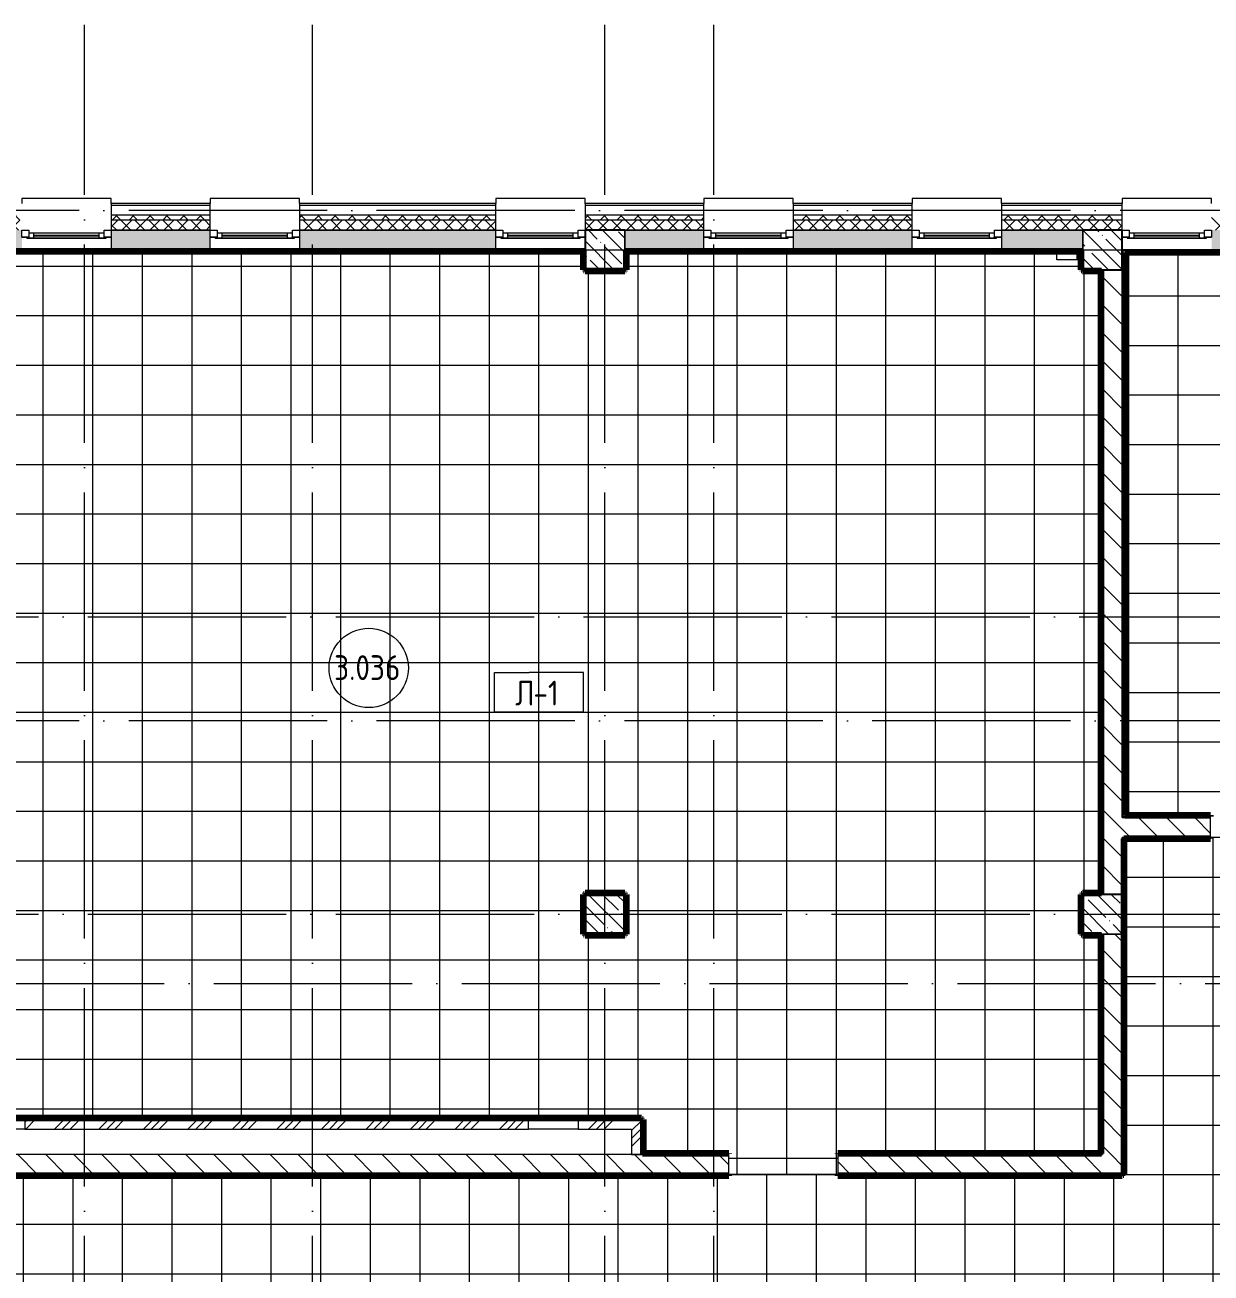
# Model space of a CAD drawing. Header units: millimetres. Extents: x 97 to 215964, y -4577 to 60645.
# Drawn here: x 177098 to 189063, y 48055 to 60645 of the extents above; entities that cross this region are included whole.
import ezdxf

# ---------------------------------------------------------------- set-up
doc = ezdxf.new("R2010")
doc.units = ezdxf.units.MM
doc.linetypes.add('ADSK_Линия сетки', pattern=[2500, 2000, -250, 0, -250])
for name, color, linetype, lineweight in [('A-AREA-____-IDEN', 2, 'Continuous', 20), ('A-FLOR-____-IDEN', 11, 'Continuous', 20), ('A-FLOR-____-OTLN', 192, 'Continuous', 9), ('A-FLOR-____-PATT', 8, 'Continuous', 9), ('A-GENM-____-MCUT', 13, 'Continuous', 9), ('A-GENM-____-OTLN', 13, 'Continuous', 9), ('A-GLAZ-____-MCUT', 151, 'Continuous', 9), ('A-GLAZ-____-OTLN', 151, 'Continuous', 9), ('A-WALL-____-MCUT', 113, 'Continuous', 9), ('A-WALL-____-PATT', 111, 'Continuous', 9), ('A-WALL-FNSH-MCUT', 113, 'Continuous', 9), ('I-WALL-____-OTLN', 2, 'Continuous', 9), ('S-COLS-____-MCUT', 52, 'Continuous', 9), ('S-COLS-____-OTLN', 52, 'Continuous', 9), ('S-GRID-____-OTLN', 1, 'Continuous', 9)]:
    doc.layers.add(name, color=color, linetype=linetype, lineweight=lineweight)
doc.styles.add('GOST Common', font='GOST_Common.ttf', dxfattribs={"width": 0.9, "height": 250})
pattern_1 = [(135, (0, 0), (-141.42136, -141.42136), [])]
pattern_2 = [(45, (0, 0), (-224.5064, 224.5064), []), (45, (79.38, 0), (0, 449.0128), []), (45, (-79.38, 0), (0, 449.0128), [])]
pattern_3 = [(135, (0, 0), (-142.5612, -142.5612), []), (135, (142.56, 0), (-142.5612, -142.5612), [252.016, -50.403, 3.353, -47.05])]

# ---------------------------------------------------------------- blocks, each defined once
blk = doc.blocks.new('Окно_СКБ_1Ст1 - 120_Окно_СКБ_1Ст_900_ОК6Л-29019250-О_АИ_ПП_8_400_Целиком')
at = {"layer": 'A-GLAZ-____-MCUT', "color": 90}
for p, q in [((-450, -195), (-450, -125)), ((-450, -125), (-380, -125)), ((-380, -125), (-380, -195)), ((380, -195), (380, -125)), ((380, -125), (450, -125)), ((450, -125), (450, -195)), ((-380, -195), (-450, -195)), ((-380, -195), (-400, -195)), ((-400, -195), (-400, -205)), ((-400, -205), (400, -205)), ((400, -205), (-400, -205)), ((380, -155), (-380, -155)), ((-380, -155), (-380, -195)), ((-330, -205), (-330, -155)), ((330, -205), (330, -155)), ((380, -195), (380, -155)), ((450, -195), (380, -195)), ((400, -195), (380, -195)), ((400, -205), (400, -195))]:
    blk.add_line(p, q, dxfattribs=at)
at = {"layer": 'A-GLAZ-____-MCUT', "color": 10, "lineweight": 5}
for p, q in [((-330, -175), (330, -175)), ((330, -185), (-330, -185))]:
    blk.add_line(p, q, dxfattribs=at)
at = {"layer": 'A-GLAZ-____-OTLN', "color": 10, "lineweight": 5}
for p, q in [((-450, -195), (-400, -195)), ((400, -195), (450, -195))]:
    blk.add_line(p, q, dxfattribs=at)
blk = doc.blocks.new('Окно_СКБ_1Ст1 - 120_Окно_СКБ_1Ст_900_ОК6Л-V16-О_АИ_ПП_8_400_Целиком')
at = {"layer": 'A-GLAZ-____-MCUT', "color": 90}
for p, q in [((-450, -195), (-450, -125)), ((-450, -125), (-380, -125)), ((-380, -125), (-380, -195)), ((380, -195), (380, -125)), ((380, -125), (450, -125)), ((450, -125), (450, -195)), ((-380, -195), (-450, -195)), ((-380, -195), (-400, -195)), ((-400, -195), (-400, -205)), ((-400, -205), (400, -205)), ((400, -205), (-400, -205)), ((380, -155), (-380, -155)), ((-380, -155), (-380, -195)), ((-330, -205), (-330, -155)), ((330, -205), (330, -155)), ((380, -195), (380, -155)), ((450, -195), (380, -195)), ((400, -195), (380, -195)), ((400, -205), (400, -195))]:
    blk.add_line(p, q, dxfattribs=at)
at = {"layer": 'A-GLAZ-____-MCUT', "color": 10, "lineweight": 5}
for p, q in [((-330, -175), (330, -175)), ((330, -185), (-330, -185))]:
    blk.add_line(p, q, dxfattribs=at)
at = {"layer": 'A-GLAZ-____-OTLN', "color": 10, "lineweight": 5}
for p, q in [((-450, -195), (-400, -195)), ((400, -195), (450, -195))]:
    blk.add_line(p, q, dxfattribs=at)
blk = doc.blocks.new('WNW_Отлив1 - Отлив_металлический 2-28596055-О_АИ_ПП_8_400_Целиком')
at = {"layer": 'A-GLAZ-____-OTLN', "color": 10, "lineweight": 5}
for p, q in [((450, 320), (-450, 320)), ((-450, 320), (-450, 270)), ((450, 270), (450, 320))]:
    blk.add_line(p, q, dxfattribs=at)
blk = doc.blocks.new('ASML_АР_Отделка Люка - ВО Отделка люков_Грунтовка 0_Шпатлевка 0_Окраска 0_0-42722003-О_АИ_ПП_8_400_Целиком')
at = {"layer": 'A-GENM-____-MCUT', "color": 130, "lineweight": 25}
for p, q in [((250, 3), (-250, 3)), ((-250, 3), (-250, 0)), ((250, 0), (250, 3)), ((-250, 0), (250, 0))]:
    blk.add_line(p, q, dxfattribs=at)
blk = doc.blocks.new('0083_СОШ675_АР_R22_rvt-1-О_АИ_ПП_8_400_Целиком')
at = {"layer": 'A-WALL-____-PATT', "lineweight": 5}
h = blk.add_hatch(dxfattribs=at)
h.set_pattern_fill('FP_9', color=10, style=0, pattern_type=2)
h.set_pattern_definition([(135, (0, 0), (-84.85281, -84.85281), []), (225, (0, 0), (84.85281, -84.85281), [])])
h.paths.add_polyline_path([(136230, 58675), (136350, 58675), (136350, 58725), (134480, 58725), (134480, 58675), (135945, 58675)])
h.paths.add_polyline_path([(133429, 58675), (133580, 58675), (133580, 58725), (132380, 58725), (132380, 58675), (132800, 58675)])
h.paths.add_polyline_path([(129370, 58675), (129370, 58725), (128150, 58725), (128150, 58675), (129027, 58675)])
h.paths.add_polyline_path([(131480, 58675), (131480, 58725), (130270, 58725), (130270, 58675), (130285, 58675)])
h.paths.add_polyline_path([(127250, 58675), (127250, 58725), (126050, 58725), (126050, 58675)])
h.paths.add_polyline_path([(125150, 58675), (125150, 58725), (123950, 58725), (123950, 58675), (123996, 58675)])
h.paths.add_polyline_path([(120170, 58675), (120170, 58725), (119170, 58725), (119170, 58675)])
h.paths.add_polyline_path([(123050, 58675), (123050, 58725), (121070, 58725), (121070, 58675), (122738, 58675)])
h.paths.add_polyline_path([(118270, 58675), (118270, 58725), (113841, 58725), (113841, 58675), (117707, 58675)])
h = blk.add_hatch(dxfattribs=at)
h.set_pattern_fill('FP_16', color=10, style=0, pattern_type=2)
h.set_pattern_definition([(45, (0, 0), (-70.71068, 70.71068), []), (135, (0, 0), (-70.71068, -70.71068), [])])
h.paths.add_polyline_path([(136250, 58575), (136400, 58575), (136400, 58675), (134480, 58675), (134480, 58575), (136230, 58575)])
h.paths.add_polyline_path([(133180, 58575), (133580, 58575), (133580, 58675), (132380, 58675), (132380, 58575), (132800, 58575)])
h.paths.add_polyline_path([(131480, 58575), (131480, 58675), (130270, 58675), (130270, 58575), (130285, 58575)])
h.paths.add_polyline_path([(128970, 58575), (129370, 58575), (129370, 58675), (128150, 58675), (128150, 58575), (128398, 58575)])
h.paths.add_polyline_path([(127250, 58575), (127250, 58675), (126050, 58675), (126050, 58575)])
h.paths.add_polyline_path([(123996, 58575), (125150, 58575), (125150, 58675), (123950, 58675), (123950, 58575)])
h.paths.add_polyline_path([(123050, 58575), (123050, 58675), (121070, 58675), (121070, 58575), (122738, 58575)])
h.paths.add_polyline_path([(120170, 58575), (120170, 58675), (119170, 58675), (119170, 58575)])
h.paths.add_polyline_path([(118270, 58575), (118270, 58675), (113841, 58675), (113841, 58575), (118000, 58575)])
h = blk.add_hatch(dxfattribs=at)
h.set_pattern_fill('FP_69', color=10, style=0, pattern_type=2)
h.set_pattern_definition([(50, (0, 0), (364.3679, -31.8783), [38.1, -419.1]), (355, (0, 0), (-70.48585, 382.1133), [30.48, -335.28]), (100.451, (30.36, -2.66), (293.885, 350.2334), [32.38, -356.18]), (46.184, (0, 101.6), (542.1585, -84.0858), [57.15, -628.65]), (96.636, (45.2, 94.6), (474.8049, 494.8554), [48.57, -534.27]), (351.184, (0, 101.6), (474.8102, 494.85), [45.72, -502.92]), (21, (50.8, 76.2), (303.22847, -204.53046), [38.1, -419.1]), (326, (50.8, 76.2), (123.6039, 368.376), [30.48, -335.28]), (71.451, (76.07, 59.16), (426.8341, 163.8427), [32.38, -356.18]), (37.5, (0, 0), (6.17665, 169.11015), [16.764, -314.452, 16.764, -323.596, -336.55]), (37.5, (0, 0), (6.17665, 169.11015), [-671.576, 16.764, -319.786]), (7.5, (0, 0), (133.63888, 200.3615), [16.764, -177.292, 16.764, -306.832, -128.27]), (7.5, (0, 0), (133.63888, 200.3615), [-517.652, 16.764, -111.506]), (327.5, (-113.28, 0), (271.18182, -11.45836), [16.764, -110.236, 16.764, -379.476, -525.78]), (327.5, (-113.28, 0), (271.18182, -11.45836), [-523.24, 16.764, -509.016]), (317.5, (-164.08, 0), (296.2585, 50.85285), [16.764, -148.336, 16.764, -246.38, -373.38]), (317.5, (-164.08, 0), (296.2585, 50.85285), [-428.244, 16.764, -356.616])])
h.paths.add_polyline_path([(136500, 58375), (136500, 58575), (134480, 58575), (134480, 58375), (135945, 58375)])
h.paths.add_polyline_path([(133180, 58375), (133180, 58575), (132380, 58575), (132380, 58375), (132800, 58375)])
h.paths.add_polyline_path([(131480, 58375), (131480, 58575), (130270, 58575), (130270, 58375), (130285, 58375)])
h.paths.add_polyline_path([(128398, 58375), (128970, 58375), (128970, 58575), (128150, 58575), (128150, 58375)])
h.paths.add_polyline_path([(127250, 58375), (127250, 58575), (126050, 58575), (126050, 58375)])
h.paths.add_polyline_path([(125150, 58375), (125150, 58575), (124350, 58575), (124350, 58375)])
h.paths.add_polyline_path([(123050, 58375), (123050, 58575), (121070, 58575), (121070, 58375), (122738, 58375)])
h.paths.add_polyline_path([(118270, 58375), (118270, 58575), (118000, 58575), (118000, 58375)])
h.paths.add_polyline_path([(120170, 58375), (120170, 58575), (119170, 58575), (119170, 58375)])
h.paths.add_polyline_path([(117600, 58375), (117600, 58575), (114250, 58575), (114250, 58375), (115192, 58375)])
h.paths.add_polyline_path([(113400, 58375), (113400, 58575), (109100, 58575), (109100, 58375), (113305, 58375)])
h.paths.add_polyline_path([(113800, 58375), (113850, 58375), (113850, 58575), (113800, 58575)])
h = blk.add_hatch(dxfattribs=at)
h.set_pattern_fill('FP_10', color=10, style=0, pattern_type=2)
h.set_pattern_definition(pattern_1)
h.paths.add_polyline_path([(129170, 51875), (129370, 51875), (129370, 58175), (129170, 58175), (129170, 51908)])
h = blk.add_hatch(dxfattribs=at)
h.set_pattern_fill('FP_10', color=10, style=0, pattern_type=2)
h.set_pattern_definition(pattern_1)
h.paths.add_polyline_path([(136499, 52450), (136499, 52650), (131360, 52650), (131360, 52450), (135316, 52450)])
h.paths.add_polyline_path([(130260, 52450), (130260, 52650), (129370, 52650), (129370, 52450)])
h = blk.add_hatch(dxfattribs=at)
h.set_pattern_fill('FP_10', color=10, style=0, pattern_type=2)
h.set_pattern_definition(pattern_1)
h.paths.add_polyline_path([(129370, 49250), (129370, 51475), (129170, 51475), (129170, 49250)])
h = blk.add_hatch(dxfattribs=at)
h.set_pattern_fill('FP_11', color=10, style=0, pattern_type=2)
h.set_pattern_definition(pattern_2)
h.paths.add_polyline_path([(123380, 49506), (123380, 49606), (118300, 49606), (118300, 49506), (122738, 49506)])
h.paths.add_polyline_path([(117800, 49506), (118000, 49506), (118000, 49606), (117800, 49606), (117800, 49603)])
h.paths.add_polyline_path([(124420, 49506), (124420, 49606), (123880, 49606), (123880, 49506)])
h = blk.add_hatch(dxfattribs=at)
h.set_pattern_fill('FP_11', color=10, style=0, pattern_type=2)
h.set_pattern_definition(pattern_2)
h.paths.add_polyline_path([(124520, 49250), (124520, 49606), (124420, 49606), (124420, 49250)])
h = blk.add_hatch(dxfattribs=at)
h.set_pattern_fill('FP_10', color=10, style=0, pattern_type=2)
h.set_pattern_definition(pattern_1)
h.paths.add_polyline_path([(129370, 49050), (129370, 49250), (126500, 49250), (126500, 49050), (127769, 49050)])
h.paths.add_polyline_path([(125400, 49050), (125400, 49250), (110950, 49250), (110950, 49050), (115140, 49050), (115140, 49170), (115640, 49170), (115640, 49050), (125254, 49050)])
h.paths.add_polyline_path([(109100, 49050), (109450, 49050), (109450, 49250), (109100, 49250)])
at = {"layer": 'S-COLS-____-OTLN', "lineweight": 5}
h = blk.add_hatch(dxfattribs=at)
h.set_pattern_fill('FP_8', color=256, style=0, pattern_type=2)
h.set_pattern_definition(pattern_3)
h.paths.add_polyline_path([(123996, 58175), (124350, 58175), (124350, 58575), (123950, 58575), (123950, 58175)])
h = blk.add_hatch(dxfattribs=at)
h.set_pattern_fill('FP_8', color=256, style=0, pattern_type=2)
h.set_pattern_definition(pattern_3)
h.paths.add_polyline_path([(128970, 58175), (129370, 58175), (129370, 58575), (128970, 58575), (128970, 58375)])
h = blk.add_hatch(dxfattribs=at)
h.set_pattern_fill('FP_8', color=256, style=0, pattern_type=2)
h.set_pattern_definition(pattern_3)
h.paths.add_polyline_path([(123950, 51475), (124350, 51475), (124350, 51875), (123950, 51875)])
h = blk.add_hatch(dxfattribs=at)
h.set_pattern_fill('FP_8', color=256, style=0, pattern_type=2)
h.set_pattern_definition(pattern_3)
h.paths.add_polyline_path([(129170, 51475), (129370, 51475), (129370, 51875), (128970, 51875), (128970, 51475), (129027, 51475)])
at = {"layer": 'A-FLOR-____-OTLN', "color": 90}
blk.add_line((128910, 58360), (128910, 58275), dxfattribs=at)
at = {"layer": 'A-WALL-____-MCUT', "color": 90}
for p, q in [((119170, 58825), (119170, 58725)), ((120170, 58725), (120170, 58825)), ((121070, 58825), (121070, 58725)), ((123050, 58725), (123050, 58825)), ((123950, 58825), (123950, 58725)), ((125150, 58725), (125150, 58825)), ((126050, 58825), (126050, 58725)), ((127250, 58725), (127250, 58825)), ((128150, 58825), (128150, 58725)), ((129370, 58725), (129370, 58825)), ((119170, 58675), (119170, 58575)), ((120170, 58575), (120170, 58675)), ((121070, 58675), (121070, 58575)), ((123050, 58575), (123050, 58675)), ((123950, 58675), (123950, 58575)), ((125150, 58575), (125150, 58675)), ((126050, 58675), (126050, 58575)), ((127250, 58575), (127250, 58675)), ((128150, 58675), (128150, 58575)), ((129370, 58575), (129370, 58675)), ((123950, 58575), (124350, 58575)), ((128970, 58575), (129370, 58575))]:
    blk.add_line(p, q, dxfattribs=at)
at = {"layer": 'A-WALL-____-MCUT', "color": 10, "lineweight": 5}
for p, q in [((120170, 58825), (119170, 58825)), ((123050, 58825), (121070, 58825)), ((125150, 58825), (123950, 58825)), ((127250, 58825), (126050, 58825)), ((129370, 58825), (128150, 58825)), ((124350, 58575), (124350, 58375)), ((128970, 58375), (128970, 58575)), ((129370, 51475), (129170, 51475))]:
    blk.add_line(p, q, dxfattribs=at)
at = {"layer": 'A-WALL-____-MCUT', "color": 50, "lineweight": 13}
for p, q in [((119170, 58725), (119170, 58675)), ((120170, 58725), (119170, 58725)), ((120170, 58675), (119170, 58675)), ((120170, 58675), (120170, 58725)), ((121070, 58725), (121070, 58675)), ((123050, 58725), (121070, 58725)), ((123050, 58675), (121070, 58675)), ((123050, 58675), (123050, 58725)), ((123950, 58725), (123950, 58675)), ((125150, 58725), (123950, 58725)), ((125150, 58675), (123950, 58675)), ((125150, 58675), (125150, 58725)), ((126050, 58725), (126050, 58675)), ((127250, 58725), (126050, 58725)), ((127250, 58675), (126050, 58675)), ((127250, 58675), (127250, 58725)), ((128150, 58725), (128150, 58675)), ((129370, 58725), (128150, 58725)), ((129370, 58675), (128150, 58675)), ((129370, 58675), (129370, 58725)), ((119170, 58575), (119170, 58375)), ((120170, 58575), (119170, 58575)), ((119170, 58575), (120170, 58575)), ((120170, 58375), (120170, 58575)), ((121070, 58575), (121070, 58375)), ((123050, 58575), (121070, 58575)), ((121070, 58575), (123050, 58575)), ((123050, 58375), (123050, 58575)), ((125150, 58575), (124350, 58575)), ((124350, 58575), (125150, 58575)), ((125150, 58375), (125150, 58575)), ((126050, 58575), (126050, 58375)), ((127250, 58575), (126050, 58575)), ((126050, 58575), (127250, 58575)), ((127250, 58375), (127250, 58575)), ((128150, 58575), (128150, 58375)), ((128970, 58575), (128150, 58575)), ((128150, 58575), (128970, 58575)), ((119170, 58375), (120170, 58375)), ((121070, 58375), (123050, 58375)), ((124350, 58375), (125150, 58375)), ((126050, 58375), (127250, 58375)), ((128150, 58375), (128970, 58375)), ((129370, 58175), (129170, 58175)), ((129170, 58175), (129170, 51875)), ((129370, 52650), (129370, 58175)), ((130260, 52650), (129370, 52650)), ((130260, 52450), (130260, 52650)), ((129370, 52450), (130260, 52450)), ((129370, 51875), (129370, 52450)), ((129170, 51875), (129370, 51875)), ((129170, 51475), (129170, 49250)), ((129370, 49250), (129370, 51475)), ((123380, 49606), (118300, 49606)), ((123380, 49599), (123380, 49606)), ((124420, 49606), (123880, 49606)), ((123880, 49606), (123880, 49599)), ((124520, 49606), (124420, 49606)), ((124520, 49250), (124520, 49606)), ((118300, 49603), (118300, 49506)), ((118300, 49506), (123380, 49506)), ((123380, 49506), (123380, 49596)), ((123880, 49596), (123880, 49506)), ((123880, 49506), (124420, 49506)), ((124420, 49506), (124420, 49250)), ((125400, 49250), (117800, 49250)), ((124420, 49250), (124520, 49250)), ((125400, 49050), (125400, 49250)), ((129170, 49250), (126500, 49250)), ((126500, 49250), (126500, 49050)), ((129370, 49050), (129370, 49250)), ((115640, 49050), (125400, 49050)), ((126500, 49050), (129370, 49050))]:
    blk.add_line(p, q, dxfattribs=at)
at = {"layer": 'A-WALL-FNSH-MCUT', "color": 90}
for p, q in [((120170, 58845), (119170, 58845)), ((119170, 58845), (119170, 58825)), ((120170, 58825), (120170, 58845)), ((123050, 58845), (121070, 58845)), ((121070, 58845), (121070, 58825)), ((123050, 58825), (123050, 58845)), ((125150, 58845), (123950, 58845)), ((123950, 58845), (123950, 58825)), ((125150, 58825), (125150, 58845)), ((127250, 58845), (126050, 58845)), ((126050, 58845), (126050, 58825)), ((127250, 58825), (127250, 58845)), ((129370, 58845), (128150, 58845)), ((128150, 58845), (128150, 58825)), ((129370, 58825), (129370, 58845))]:
    blk.add_line(p, q, dxfattribs=at)
at = {"layer": 'I-WALL-____-OTLN', "color": 90}
for p, q in [((119170, 58375), (118270, 58375)), ((121070, 58375), (120170, 58375)), ((123950, 58375), (123050, 58375)), ((126050, 58375), (125150, 58375)), ((128150, 58375), (127250, 58375)), ((130270, 58375), (129370, 58375)), ((118300, 49506), (118000, 49506)), ((123880, 49506), (123380, 49506))]:
    blk.add_line(p, q, dxfattribs=at)
at = {"layer": 'S-COLS-____-MCUT', "color": 130, "lineweight": 25}
for p, q in [((124350, 58575), (123950, 58575)), ((123950, 58575), (123950, 58175)), ((129370, 58575), (128970, 58575)), ((129370, 58175), (129370, 58575)), ((124350, 58175), (124350, 58375)), ((128970, 58375), (128970, 58175)), ((123950, 58175), (124350, 58175)), ((128970, 58175), (129370, 58175)), ((124350, 51875), (123950, 51875)), ((123950, 51875), (123950, 51475)), ((124350, 51475), (124350, 51875)), ((129370, 51875), (128970, 51875)), ((128970, 51875), (128970, 51475)), ((129370, 51475), (129370, 51875)), ((123950, 51475), (124350, 51475)), ((128970, 51475), (129170, 51475))]:
    blk.add_line(p, q, dxfattribs=at)
at = {"layer": 'S-COLS-____-OTLN', "color": 90}
for p, q in [((124350, 58375), (124350, 58575)), ((128970, 58575), (128970, 58375)), ((129170, 51475), (129370, 51475))]:
    blk.add_line(p, q, dxfattribs=at)
at = {"layer": 'A-GENM-____-OTLN', "color": 90, "lineweight": 9}
blk.add_blockref('ASML_АР_Отделка Люка - ВО Отделка люков_Грунтовка 0_Шпатлевка 0_Окраска 0_0-42722003-О_АИ_ПП_8_400_Целиком', (123630, 49596), dxfattribs=at)
at = {"layer": 'A-GLAZ-____-OTLN', "color": 90, "lineweight": 9}
for name, p in [('WNW_Отлив1 - Отлив_металлический 2-28596055-О_АИ_ПП_8_400_Целиком', (118720, 58575)), ('WNW_Отлив1 - Отлив_металлический 2-28596055-О_АИ_ПП_8_400_Целиком', (120620, 58575)), ('WNW_Отлив1 - Отлив_металлический 2-28596055-О_АИ_ПП_8_400_Целиком', (123500, 58575)), ('WNW_Отлив1 - Отлив_металлический 2-28596055-О_АИ_ПП_8_400_Целиком', (125600, 58575)), ('WNW_Отлив1 - Отлив_металлический 2-28596055-О_АИ_ПП_8_400_Целиком', (127700, 58575)), ('WNW_Отлив1 - Отлив_металлический 2-28596055-О_АИ_ПП_8_400_Целиком', (129820, 58575)), ('Окно_СКБ_1Ст1 - 120_Окно_СКБ_1Ст_900_ОК6Л-29019250-О_АИ_ПП_8_400_Целиком', (118720, 58700)), ('Окно_СКБ_1Ст1 - 120_Окно_СКБ_1Ст_900_ОК6Л-29019250-О_АИ_ПП_8_400_Целиком', (120620, 58700)), ('Окно_СКБ_1Ст1 - 120_Окно_СКБ_1Ст_900_ОК6Л-V16-О_АИ_ПП_8_400_Целиком', (123500, 58700)), ('Окно_СКБ_1Ст1 - 120_Окно_СКБ_1Ст_900_ОК6Л-29019250-О_АИ_ПП_8_400_Целиком', (125600, 58700)), ('Окно_СКБ_1Ст1 - 120_Окно_СКБ_1Ст_900_ОК6Л-29019250-О_АИ_ПП_8_400_Целиком', (127700, 58700)), ('Окно_СКБ_1Ст1 - 120_Окно_СКБ_1Ст_900_ОК6Л-29019250-О_АИ_ПП_8_400_Целиком', (129820, 58700))]:
    blk.add_blockref(name, p, dxfattribs=at)
blk = doc.blocks.new('ADSK_Марка_Перекрытие - Типоразмер_ADSK_Марка-158127-О_АИ_ПП_8_400_Целиком')
at = {"layer": 'A-FLOR-____-IDEN'}
for p, q in [((-4.5, 4), (-1, 4)), ((-4.5, 0), (-4.5, 4)), ((4.5, 4), (-1, 4)), ((4.5, 0), (4.5, 4)), ((4.5, 0), (-4.5, 0)), ((-4.5, 0), (4, 0))]:
    blk.add_line(p, q, dxfattribs=at)
blk = doc.blocks.new('ADSK_Марка_Помещение_ОдноЗначение - Номер-159740-О_АИ_ПП_8_400_Целиком')
at = {"layer": 'A-AREA-____-IDEN'}
blk.add_circle((0, 0), 4, dxfattribs=at)

msp = doc.modelspace()

# ---------------------------------------------------------------- hatches: boundary and pattern name
at = {"layer": 'A-FLOR-____-PATT'}
h = msp.add_hatch(dxfattribs=at)
h.set_pattern_fill('FP_184', color=256, style=0, pattern_type=2)
h.set_pattern_definition([(0, (182282.86, 53712.5), (0, 500), []), (90, (182282.86, 53712.5), (-500, 3e-14), [])])
h.paths.add_polyline_path([(184197.88761, 49050.000586), (185297.865689, 49050.000701), (185297.88761, 49265.000586), (187952.867075, 49265.000586), (187952.867075, 51459.999414), (187767.865903, 51459.999414), (187767.865903, 51464.999414), (187757.865903, 51466.01099), (187757.865903, 51474.999414), (187752.865903, 51474.999414), (187752.865903, 51874.999414), (187757.865903, 51874.999414), (187757.865903, 51884.999414), (187767.865903, 51884.999414), (187767.865903, 51889.999414), (187952.867075, 51889.999414), (187952.867075, 58159.999414), (187767.865903, 58159.999414), (187767.865903, 58164.999414), (187757.865903, 58164.999414), (187757.865903, 58174.999414), (187752.865903, 58174.999414), (187752.865903, 58275), (187507.843981, 58275), (187507.843981, 58360), (183162.865903, 58360), (183162.865903, 58174.999414), (183157.865903, 58174.999414), (183157.865903, 58164.999414), (183147.865903, 58164.999414), (183146.8916, 58159.999414), (182747.865903, 58159.999414), (182747.843981, 58164.999414), (182737.865903, 58164.999414), (182737.865903, 58174.999414), (182732.865903, 58174.999414), (182732.865903, 58359.999414), (176812.865903, 58359.999414), (176812.865903, 58174.999414), (176807.865903, 58174.999414), (176807.288425, 58164.999414), (176797.865903, 58164.999414), (176797.367842, 58159.999414), (176612.887693, 58159.999414), (176612.887693, 51889.999414), (176797.865903, 51889.999414), (176797.865903, 51884.999414), (176807.865903, 51884.999414), (176807.865903, 51874.999414), (176812.865903, 51873.989537), (176812.865903, 51474.999414), (176807.865903, 51474.999414), (176807.865903, 51464.999414), (176797.865903, 51464.999414), (176797.865903, 51459.999414), (176612.887693, 51459.999414), (176612.887693, 49620.500586), (183317.887329, 49620.500586), (183317.887329, 49615.500586), (183327.887329, 49615.500586), (183327.887329, 49605.500586), (183332.887329, 49605.478231), (183332.887329, 49265.000586), (184197.88761, 49265.000586), (184197.88761, 49050.004572)])
h.paths.add_polyline_path([(183147.865903, 51459.999414), (182747.865903, 51459.999414), (182747.865903, 51464.999414), (182737.865903, 51464.999414), (182737.865903, 51474.999414), (182732.865903, 51476.006344), (182732.865903, 51874.999414), (182737.865903, 51874.999414), (182738.399536, 51884.999414), (182747.865903, 51884.999414), (182748.796362, 51889.999414), (183147.865903, 51889.999414), (183147.865903, 51884.999414), (183157.865903, 51884.999414), (183157.865903, 51874.999414), (183162.865903, 51874.999414), (183162.865903, 51474.999414), (183157.865903, 51474.999414), (183157.507005, 51464.999414), (183147.865903, 51464.999414)])
h = msp.add_hatch(dxfattribs=at)
h.set_pattern_fill('FP_183', color=256, style=0, pattern_type=2)
h.set_pattern_definition([(90, (191732.36, 55412.5), (-500, 3e-14), []), (180, (191732.36, 55412.5), (-6e-14, -500), [])])
h.paths.add_polyline_path([(189057.887824, 52450.002606), (190157.864168, 52450.002921), (190157.887824, 52675.002606), (195271.887824, 52675.002606), (195271.887824, 58350), (193887.843981, 58350), (193887.843981, 58275), (193687.843981, 58275), (193687.843981, 58350), (192392.865903, 58350), (192392.865903, 58174.999414), (192387.865903, 58174.999414), (192387.865903, 58164.999414), (192377.865903, 58164.999414), (192377.865903, 58159.999414), (191977.865903, 58159.999414), (191977.865903, 58164.999414), (191967.865903, 58164.999414), (191967.865903, 58174.999414), (191962.865903, 58175.666593), (191962.865903, 58350), (189732.843981, 58350), (189732.843981, 58275), (189532.843981, 58275), (189532.843981, 58350), (188192.867075, 58350), (188192.867075, 52675.002606), (189057.887824, 52675.002606), (189057.887824, 52649.99862)])
h = msp.add_hatch(dxfattribs=at)
h.set_pattern_fill('FP_186', color=256, style=0, pattern_type=2)
h.set_pattern_definition([(0, (181582.87, 40547.53), (0, 500), []), (90, (181582.87, 40547.53), (-500, 3e-14), [])])
h.paths.add_polyline_path([(171897.88841, 35975), (171897.88841, 35990), (172597.865903, 35990), (172597.865903, 39759.999414), (172197.887824, 39759.999414), (172197.887824, 39764.999414), (172187.887824, 39764.999414), (172187.887824, 39774.999414), (172182.887824, 39774.999414), (172182.887824, 40175), (172187.887824, 40175), (172187.887824, 40185), (172197.887824, 40185), (172197.887824, 40190), (172597.865903, 40190), (172597.865903, 45309.999414), (172197.887824, 45309.999414), (172197.865903, 45314.999414), (172187.887824, 45314.999414), (172187.887824, 45324.999414), (172182.887824, 45325), (172182.887824, 45725), (172187.887824, 45725), (172187.887824, 45735), (172197.887824, 45735), (172197.887824, 45740), (172597.865903, 45740), (172597.865903, 49035.000586), (169597.933672, 49035.000586), (169597.933672, 49050.000586), (168497.933672, 49050.000586), (168497.933672, 49035.000586), (167912.887824, 49035.000586), (167912.887824, 39765), (167907.887824, 39765), (167907.879725, 39760), (167882.888672, 39760), (167882.888672, 39615), (167667.866751, 39614.982463), (167667.888672, 36915), (167882.888672, 36914.011716), (167882.888672, 36830), (169387.88841, 36830), (169387.88841, 36825), (169397.88841, 36825), (169397.88841, 36815), (169402.88841, 36814.900662), (169402.88841, 35990), (169797.88841, 35990), (169797.88841, 35975), (171474.043715, 35975)])
h.paths.add_polyline_path([(176397.887824, 35975), (176397.887824, 35990), (177182.887824, 35990), (177182.887824, 36424.940333), (177187.887824, 36424.940333), (177187.887824, 36434.940333), (177197.887824, 36434.940333), (177197.887824, 36439.940333), (177482.865903, 36439.940333), (177482.865903, 45324.968528), (177487.865903, 45325.867366), (177487.865903, 45334.968424), (177497.865903, 45334.968424), (177497.865903, 45339.968424), (194907.865903, 45340.359921), (194907.865903, 45502.5), (194912.865903, 45502.5), (194912.865903, 45512.5), (194922.865903, 45512.5), (194922.865903, 45517.5), (195282.887824, 45517.5), (195282.887824, 45854.999414), (195497.865903, 45854.999414), (195497.865903, 48054.999414), (195282.887824, 48054.999414), (195282.887824, 48602.500586), (195277.887824, 48602.500586), (195277.887824, 49030.000586), (194827.887824, 49030.000586), (194827.887824, 49035.000586), (194797.865903, 49035.000586), (194797.865903, 49050.000586), (193747.865903, 49050.000586), (193747.865903, 49035.000586), (192992.888824, 49035.000586), (192992.888824, 49050.000586), (191892.888824, 49050.000586), (191892.888824, 49035.000586), (191297.888824, 49035.000586), (191297.888824, 49040.000586), (191287.888824, 49040.000586), (191287.888824, 49050.000586), (191282.888824, 49050.000586), (191282.888824, 52435.002606), (190157.887824, 52435.002606), (190157.887824, 52450.002606), (189057.887824, 52450.002606), (189057.887824, 52435.002606), (188182.867075, 52435.002606), (188182.867075, 49050.000586), (188177.867075, 49050.000586), (188177.867075, 49040.000586), (188167.867075, 49040.000586), (188167.800648, 49035.000586), (185297.88761, 49035.000586), (185297.88761, 49050.000586), (184197.88761, 49050.000586), (184197.88761, 49035.000586), (172647.843981, 49035.000586), (172647.865903, 45740), (173047.865903, 45740), (173047.865903, 45735), (173057.865903, 45735), (173057.865903, 45725), (173062.865903, 45725), (173062.865903, 45324.999414), (173057.865903, 45324.999414), (173057.865903, 45314.999414), (173047.865903, 45314.999414), (173047.843981, 45309.999414), (172647.843981, 45309.999414), (172647.865903, 40190), (173047.865903, 40190), (173047.865903, 40185), (173057.865903, 40185), (173057.865903, 40175), (173062.865903, 40175), (173062.865903, 39774.999414), (173057.865903, 39774.999414), (173057.865903, 39764.999414), (173047.865903, 39764.999414), (173047.865903, 39759.999414), (172647.843981, 39759.999414), (172647.865903, 35990), (175297.887824, 35990), (175297.887824, 35975)])
at = {"layer": 'A-WALL-____-PATT'}
h = msp.add_hatch(color=7, dxfattribs=at)
h.paths.add_polyline_path([(181847.859167, 58364.999414), (181847.859167, 58374.999414), (179867.887824, 58374.999414), (179867.887824, 58364.999414), (181536.122638, 58364.999414)])
h.paths.add_polyline_path([(178967.887824, 58364.999414), (178967.887824, 58374.999414), (177967.88841, 58374.999414), (177967.88841, 58364.999414)])
h.paths.add_polyline_path([(176807.865903, 58364.999414), (177067.88841, 58364.999414), (177067.88841, 58374.999414), (176807.865903, 58374.999414)])
for points in [[(182747.865903, 58164.999414), (182747.865903, 58364.999414), (182737.865903, 58364.999414), (182737.865903, 58164.999414)], [(183157.865903, 58174.999414), (183157.865903, 58375), (183147.865903, 58375), (183147.865903, 58174.999414)], [(187767.865903, 58164.999414), (187767.865903, 58365), (187757.865903, 58365), (187757.865903, 58164.999414)], [(188177.867075, 52650.002606), (188177.867075, 58365), (188167.867075, 58365), (188167.867075, 52650.002606)], [(182747.865903, 58164.999414), (183157.865903, 58164.999414), (183157.865903, 58174.999414), (182747.865903, 58174.999414)], [(187957.867075, 58164.999414), (187967.867075, 58164.999414), (187967.867075, 58174.999414), (187767.865903, 58174.999414), (187767.865903, 58164.999414), (187824.921966, 58164.999414)], [(187967.867075, 51874.999414), (187967.867075, 58164.999414), (187957.867075, 58164.999414), (187957.867075, 51874.999414)], [(188167.867075, 49050.000586), (188177.867075, 49050.000586), (188177.867075, 52450.002606), (188167.867075, 52450.002606), (188167.867075, 50930.487821)], [(183147.865903, 51874.999414), (183147.865903, 51884.999414), (182737.865903, 51884.999414), (182737.865903, 51874.999414), (182747.865903, 51874.999414)], [(182747.865903, 51464.999414), (182747.865903, 51874.999414), (182737.865903, 51874.999414), (182737.865903, 51464.999414)], [(183157.865903, 51474.999414), (183157.865903, 51884.999414), (183147.865903, 51884.999414), (183147.865903, 51474.999414)], [(187957.867075, 51874.999414), (187957.867075, 51884.999414), (187757.865903, 51884.999414), (187757.865903, 51874.999414), (187824.921966, 51874.999414)], [(187767.865903, 51464.999414), (187767.865903, 51874.999414), (187757.865903, 51874.999414), (187757.865903, 51464.999414)], [(182747.865903, 51464.999414), (183157.865903, 51464.999414), (183157.865903, 51474.999414), (182747.865903, 51474.999414)], [(187957.867075, 51464.999414), (187967.867075, 51464.999414), (187967.867075, 51474.999414), (187767.865903, 51474.999414), (187767.865903, 51464.999414), (187824.921966, 51464.999414)], [(187967.867075, 49250.000586), (187967.867075, 51464.999414), (187957.867075, 51464.999414), (187957.867075, 49250.000586)], [(183317.887329, 49605.500586), (183317.887329, 49615.500586), (176597.887693, 49615.500586), (176597.887693, 49605.500586), (181536.122638, 49605.500586)], [(183327.887329, 49260.000586), (183327.887329, 49615.500586), (183317.887329, 49615.500586), (183317.887329, 49260.000586)]]:
    msp.add_hatch(color=7, dxfattribs=at).paths.add_polyline_path(points)
h = msp.add_hatch(color=7, dxfattribs=at)
h.paths.add_polyline_path([(187757.865903, 58365), (187767.865903, 58365), (187767.865903, 58375), (186947.887824, 58375), (186947.887824, 58365), (187196.042033, 58365)])
h.paths.add_polyline_path([(184847.887329, 58365), (186047.887824, 58365), (186047.887824, 58375), (184847.887329, 58375)])
h.paths.add_polyline_path([(183157.865903, 58365), (183947.887329, 58365), (183947.887329, 58375), (183157.865903, 58375)])
h = msp.add_hatch(color=7, dxfattribs=at)
h.paths.add_polyline_path([(195296.887824, 52650.002606), (195296.887824, 52660.002606), (190157.887824, 52660.002606), (190157.887824, 52650.002606), (194113.721293, 52650.002606)])
h.paths.add_polyline_path([(188177.867075, 52650.002606), (189057.887824, 52650.002606), (189057.887824, 52660.002606), (188177.867075, 52660.002606)])
h = msp.add_hatch(color=7, dxfattribs=at)
h.paths.add_polyline_path([(191287.888824, 52440.002606), (191297.888824, 52440.002606), (191297.888824, 52450.002606), (190157.887824, 52450.002606), (190157.887824, 52440.002606)])
h.paths.add_polyline_path([(189057.887824, 52440.002606), (189057.887824, 52450.002606), (188177.867075, 52450.002606), (188177.867075, 52440.002606)])
h = msp.add_hatch(color=7, dxfattribs=at)
h.paths.add_polyline_path([(187957.867075, 49250.000586), (187957.867075, 49260.000586), (185297.88761, 49260.000586), (185297.88761, 49250.000586), (186567.1621, 49250.000586)])
h.paths.add_polyline_path([(184197.88761, 49250.000586), (184197.88761, 49260.000586), (183317.887329, 49260.000586), (183317.887329, 49250.000586), (184051.642369, 49250.000586)])
h = msp.add_hatch(color=7, dxfattribs=at)
h.paths.add_polyline_path([(188177.867075, 49040.000586), (188177.867075, 49050.000586), (185297.88761, 49050.000586), (185297.88761, 49040.000586), (186567.1621, 49040.000586)])
h.paths.add_polyline_path([(184051.642369, 49040.000586), (184197.88761, 49040.000586), (184197.88761, 49050.000586), (169597.933672, 49050.000586), (169597.933672, 49040.000586), (181536.122638, 49040.000586)])
h.paths.add_polyline_path([(167907.887824, 49040.000586), (168497.933672, 49040.000586), (168497.933672, 49050.000586), (167907.887824, 49050.000586)])

# ---------------------------------------------------------------- linework, layer by layer
at = {"layer": 'A-FLOR-____-OTLN'}
for p, q in [((187507.843981, 58275), (187507.843981, 58360)), ((187752.865903, 58275), (187507.843981, 58275)), ((190157.887824, 52450.002606), (189057.887824, 52450.002606)), ((185297.88761, 49050.000586), (184197.88761, 49050.000586))]:
    msp.add_line(p, q, dxfattribs=at)
at = {"layer": 'A-WALL-____-MCUT', "color": 7}
for p, q in [((178967.887824, 58374.999414), (177967.88841, 58374.999414)), ((177967.88841, 58374.999414), (177967.88841, 58364.999414)), ((177967.88841, 58364.999414), (178967.887824, 58364.999414)), ((178967.887824, 58364.999414), (178967.887824, 58374.999414)), ((181847.859167, 58374.999414), (179867.887824, 58374.999414)), ((179867.887824, 58374.999414), (179867.887824, 58364.999414)), ((179867.887824, 58364.999414), (181847.859167, 58364.999414)), ((181847.859167, 58364.999414), (181847.859167, 58374.999414)), ((182737.865903, 58364.999414), (182737.865903, 58164.999414)), ((182747.865903, 58364.999414), (182737.865903, 58364.999414)), ((182747.865903, 58174.999414), (182747.865903, 58364.999414)), ((183147.865903, 58375), (183147.865903, 58174.999414)), ((183947.887329, 58375), (183147.865903, 58375)), ((183157.865903, 58164.999414), (183157.865903, 58365)), ((183157.865903, 58365), (183947.887329, 58365)), ((183947.887329, 58365), (183947.887329, 58375)), ((186047.887824, 58375), (184847.887329, 58375)), ((184847.887329, 58375), (184847.887329, 58365)), ((184847.887329, 58365), (186047.887824, 58365)), ((186047.887824, 58365), (186047.887824, 58375)), ((187767.865903, 58375), (186947.887824, 58375)), ((186947.887824, 58375), (186947.887824, 58365)), ((186947.887824, 58365), (187757.865903, 58365)), ((187757.865903, 58365), (187757.865903, 58164.999414)), ((187767.865903, 58174.999414), (187767.865903, 58375)), ((188177.867075, 58365), (188167.867075, 58365)), ((188167.867075, 58365), (188167.867075, 52650.002606)), ((188177.867075, 52660.002606), (188177.867075, 58365)), ((183147.865903, 58174.999414), (182747.865903, 58174.999414)), ((187967.867075, 58174.999414), (187767.865903, 58174.999414)), ((187967.867075, 51874.999414), (187967.867075, 58174.999414)), ((182737.865903, 58164.999414), (183157.865903, 58164.999414)), ((187757.865903, 58164.999414), (187957.867075, 58164.999414)), ((187957.867075, 58164.999414), (187957.867075, 51884.999414)), ((188167.867075, 52650.002606), (189057.887824, 52650.002606)), ((189057.887824, 52660.002606), (188177.867075, 52660.002606)), ((189057.887824, 52650.002606), (189057.887824, 52660.002606)), ((188167.867075, 52450.002606), (188167.867075, 49050.000586)), ((189057.887824, 52450.002606), (188167.867075, 52450.002606)), ((188177.867075, 49040.000586), (188177.867075, 52440.002606)), ((188177.867075, 52440.002606), (189057.887824, 52440.002606)), ((189057.887824, 52440.002606), (189057.887824, 52450.002606)), ((183157.865903, 51884.999414), (182737.865903, 51884.999414)), ((182737.865903, 51884.999414), (182737.865903, 51464.999414)), ((182747.865903, 51874.999414), (183147.865903, 51874.999414)), ((182747.865903, 51474.999414), (182747.865903, 51874.999414)), ((183147.865903, 51874.999414), (183147.865903, 51474.999414)), ((183157.865903, 51464.999414), (183157.865903, 51884.999414)), ((187957.867075, 51884.999414), (187757.865903, 51884.999414)), ((187757.865903, 51884.999414), (187757.865903, 51464.999414)), ((187767.865903, 51874.999414), (187967.867075, 51874.999414)), ((187767.865903, 51474.999414), (187767.865903, 51874.999414)), ((182737.865903, 51464.999414), (183157.865903, 51464.999414)), ((183147.865903, 51474.999414), (182747.865903, 51474.999414)), ((187757.865903, 51464.999414), (187957.867075, 51464.999414)), ((187967.867075, 51474.999414), (187767.865903, 51474.999414)), ((187957.867075, 51464.999414), (187957.867075, 49260.000586)), ((187967.867075, 49250.000586), (187967.867075, 51474.999414)), ((183327.887329, 49615.500586), (176607.887693, 49615.500586)), ((177097.887693, 49605.500586), (183317.887329, 49605.500586)), ((183317.887329, 49605.500586), (183317.887329, 49250.000586)), ((183327.887329, 49260.000586), (183327.887329, 49615.500586)), ((183317.887329, 49250.000586), (184197.88761, 49250.000586)), ((184197.88761, 49260.000586), (183327.887329, 49260.000586)), ((184197.88761, 49250.000586), (184197.88761, 49260.000586)), ((187957.867075, 49260.000586), (185297.88761, 49260.000586)), ((185297.88761, 49260.000586), (185297.88761, 49250.000586)), ((185297.88761, 49250.000586), (187967.867075, 49250.000586)), ((184197.88761, 49050.000586), (169597.933672, 49050.000586)), ((169597.933672, 49040.000586), (184197.88761, 49040.000586)), ((184197.88761, 49040.000586), (184197.88761, 49050.000586)), ((188167.867075, 49050.000586), (185297.88761, 49050.000586)), ((185297.88761, 49050.000586), (185297.88761, 49040.000586)), ((185297.88761, 49040.000586), (188177.867075, 49040.000586))]:
    msp.add_line(p, q, dxfattribs=at)
at = {"layer": 'I-WALL-____-OTLN', "color": 5, "lineweight": 90}
for p, q in [((182737.865903, 58359.999414), (176807.865903, 58359.999414)), ((182732.865903, 58174.999414), (182732.865903, 58364.999414)), ((187757.865903, 58360), (183157.865903, 58360)), ((183162.865903, 58365), (183162.865903, 58174.999414)), ((187752.865903, 58174.999414), (187752.865903, 58365.06173)), ((191967.865903, 58350), (188192.867075, 58350)), ((188192.867075, 58350), (188192.867075, 52675.002606)), ((182732.865903, 58174.999414), (182737.865903, 58174.999414)), ((183157.865903, 58174.999414), (183162.865903, 58174.999414)), ((187752.865903, 58174.999414), (187757.865903, 58174.999414)), ((182747.865903, 58164.999414), (182747.865903, 58159.999414)), ((183147.865903, 58159.999414), (182747.865903, 58159.999414)), ((183147.865903, 58159.999414), (183147.865903, 58164.999414)), ((187767.865903, 58164.999414), (187767.865903, 58159.999414)), ((187957.867075, 58159.999414), (187767.865903, 58159.999414)), ((187952.867075, 51884.999414), (187952.867075, 58164.999414)), ((188192.867075, 52675.002606), (189057.887824, 52675.002606)), ((189057.887824, 52660.002606), (189057.887824, 52675.002606)), ((188182.867075, 52435.002606), (188182.867075, 49050.000586)), ((189057.887824, 52435.002606), (188182.867075, 52435.002606)), ((189057.887824, 52435.002606), (189057.887824, 52440.002606)), ((182732.865903, 51474.999414), (182732.865903, 51874.999414)), ((182737.865903, 51874.999414), (182732.865903, 51874.999414)), ((182747.865903, 51889.999414), (183147.865903, 51889.999414)), ((182747.865903, 51889.999414), (182747.865903, 51884.999414)), ((183147.865903, 51884.999414), (183147.865903, 51889.999414)), ((183162.865903, 51874.999414), (183157.865903, 51874.999414)), ((183162.865903, 51874.999414), (183162.865903, 51474.999414)), ((187752.865903, 51474.999414), (187752.865903, 51874.999414)), ((187757.865903, 51874.999414), (187752.865903, 51874.999414)), ((187767.865903, 51889.999414), (187957.875037, 51889.999414)), ((187767.865903, 51889.999414), (187767.865903, 51884.999414)), ((182732.865903, 51474.999414), (182737.865903, 51474.999414)), ((182747.865903, 51464.999414), (182747.865903, 51459.999414)), ((183147.865903, 51459.999414), (182747.865903, 51459.999414)), ((183147.865903, 51459.999414), (183147.865903, 51464.999414)), ((183157.865903, 51474.999414), (183162.865903, 51474.999414)), ((187752.865903, 51474.999414), (187757.865903, 51474.999414)), ((187767.865903, 51464.999414), (187767.865903, 51459.999414)), ((187957.867075, 51459.999414), (187767.865903, 51459.999414)), ((187952.867075, 49260.000586), (187952.867075, 51464.999414)), ((176607.887693, 49620.500586), (183317.887329, 49620.500586)), ((183317.887329, 49615.500586), (183317.887329, 49620.500586)), ((183332.887329, 49605.500586), (183327.887329, 49605.500586)), ((183332.887329, 49605.500586), (183332.887329, 49259.943115)), ((183327.887329, 49265.000586), (184197.88761, 49265.000586)), ((184197.88761, 49260.000586), (184197.88761, 49265.000586)), ((185297.88761, 49265.000586), (187957.889751, 49265.000586)), ((185297.88761, 49265.000586), (185297.88761, 49260.000586)), ((184197.88761, 49035.000586), (169597.933672, 49035.000586)), ((184197.88761, 49035.000586), (184197.88761, 49040.000586)), ((185297.88761, 49040.000586), (185297.88761, 49035.000586)), ((188167.867075, 49035.000586), (185297.88761, 49035.000586)), ((188167.867075, 49035.000586), (188167.867075, 49040.000586)), ((188177.867075, 49050.000586), (188182.867075, 49050.000586))]:
    msp.add_line(p, q, dxfattribs=at)
at = {"layer": 'I-WALL-____-OTLN'}
for p, q in [((177067.88841, 58374.999414), (177967.88841, 58374.999414)), ((177967.88841, 58364.999414), (177067.88841, 58364.999414)), ((178967.887824, 58374.999414), (179867.887824, 58374.999414)), ((179867.887824, 58364.999414), (178967.887824, 58364.999414)), ((182737.865903, 58364.999414), (181847.859167, 58364.999414)), ((181847.887329, 58374.999414), (182747.865903, 58374.999414)), ((183947.887329, 58375), (184847.887329, 58375)), ((184847.887329, 58365), (183947.887329, 58365)), ((186047.887824, 58375), (186947.887824, 58375)), ((186947.887824, 58365), (186047.887824, 58365)), ((188167.867075, 58375), (189067.865903, 58375)), ((189067.865903, 58365), (188177.867075, 58365))]:
    msp.add_line(p, q, dxfattribs=at)
at = {"layer": 'S-GRID-____-OTLN', "linetype": 'ADSK_Линия сетки'}
for p, q in [((177697.888824, -3572.657751), (177697.888824, 60644.999414)), ((179997.888824, -3572.657751), (179997.888824, 60644.999414)), ((182947.888329, -3572.657751), (182947.888329, 60644.999414)), ((184047.888824, -3572.657751), (184047.888824, 60644.999414)), ((215146.441901, 58775.000586), (135715.252179, 58775.000586)), ((55228.336609, 58375.000586), (213876.441901, 58375.000586)), ((55228.336609, 54675.000586), (215146.441901, 54675.000586)), ((215146.441901, 53625.11992), (135715.252179, 53625.11992)), ((55228.336609, 51675.000586), (215146.441901, 51675.000586)), ((56498.336609, 50975.000586), (213876.441901, 50975.000586))]:
    msp.add_line(p, q, dxfattribs=at)

# ---------------------------------------------------------------- block references
at = {"color": 250, "lineweight": 5}
msp.add_blockref('0083_СОШ675_АР_R22_rvt-1-О_АИ_ПП_8_400_Целиком', (58797.887824, 0), dxfattribs=at)
at = {"layer": 'A-AREA-____-IDEN', "xscale": 99.99999999999993, "yscale": 99.99999999999993, "zscale": 99.99999999999993}
msp.add_blockref('ADSK_Марка_Помещение_ОдноЗначение - Номер-159740-О_АИ_ПП_8_400_Целиком', (180566.028301, 54159.270762), dxfattribs=at)
at = {"layer": 'A-FLOR-____-IDEN', "xscale": 99.99999999999993, "yscale": 99.99999999999993, "zscale": 99.99999999999993}
msp.add_blockref('ADSK_Марка_Перекрытие - Типоразмер_ADSK_Марка-158127-О_АИ_ПП_8_400_Целиком', (182282.855462, 53712.500293), dxfattribs=at)

# ---------------------------------------------------------------- texts
at = {"layer": 'A-AREA-____-IDEN', "lineweight": 9, "insert": (180216.821043, 54286.995833), "char_height": 250, "width": 858.6073125, "attachment_point": 1, "style": 'GOST Common'}
msp.add_mtext('3.036', dxfattribs=at)
at = {"layer": 'A-FLOR-____-IDEN', "lineweight": 9, "char_height": 250, "attachment_point": 1, "style": 'GOST Common'}
for s, insert, width in [('\\fGOST Common|b0|i0|c204|p34|;\\W.9;Л', (182043.174617, 54030.337867), 223.6708125), ('-1', (182227.721492, 54030.337867), 331.898625)]:
    msp.add_mtext(s, dxfattribs=dict(at, insert=insert, width=width))

doc.saveas('drawing.dxf')
